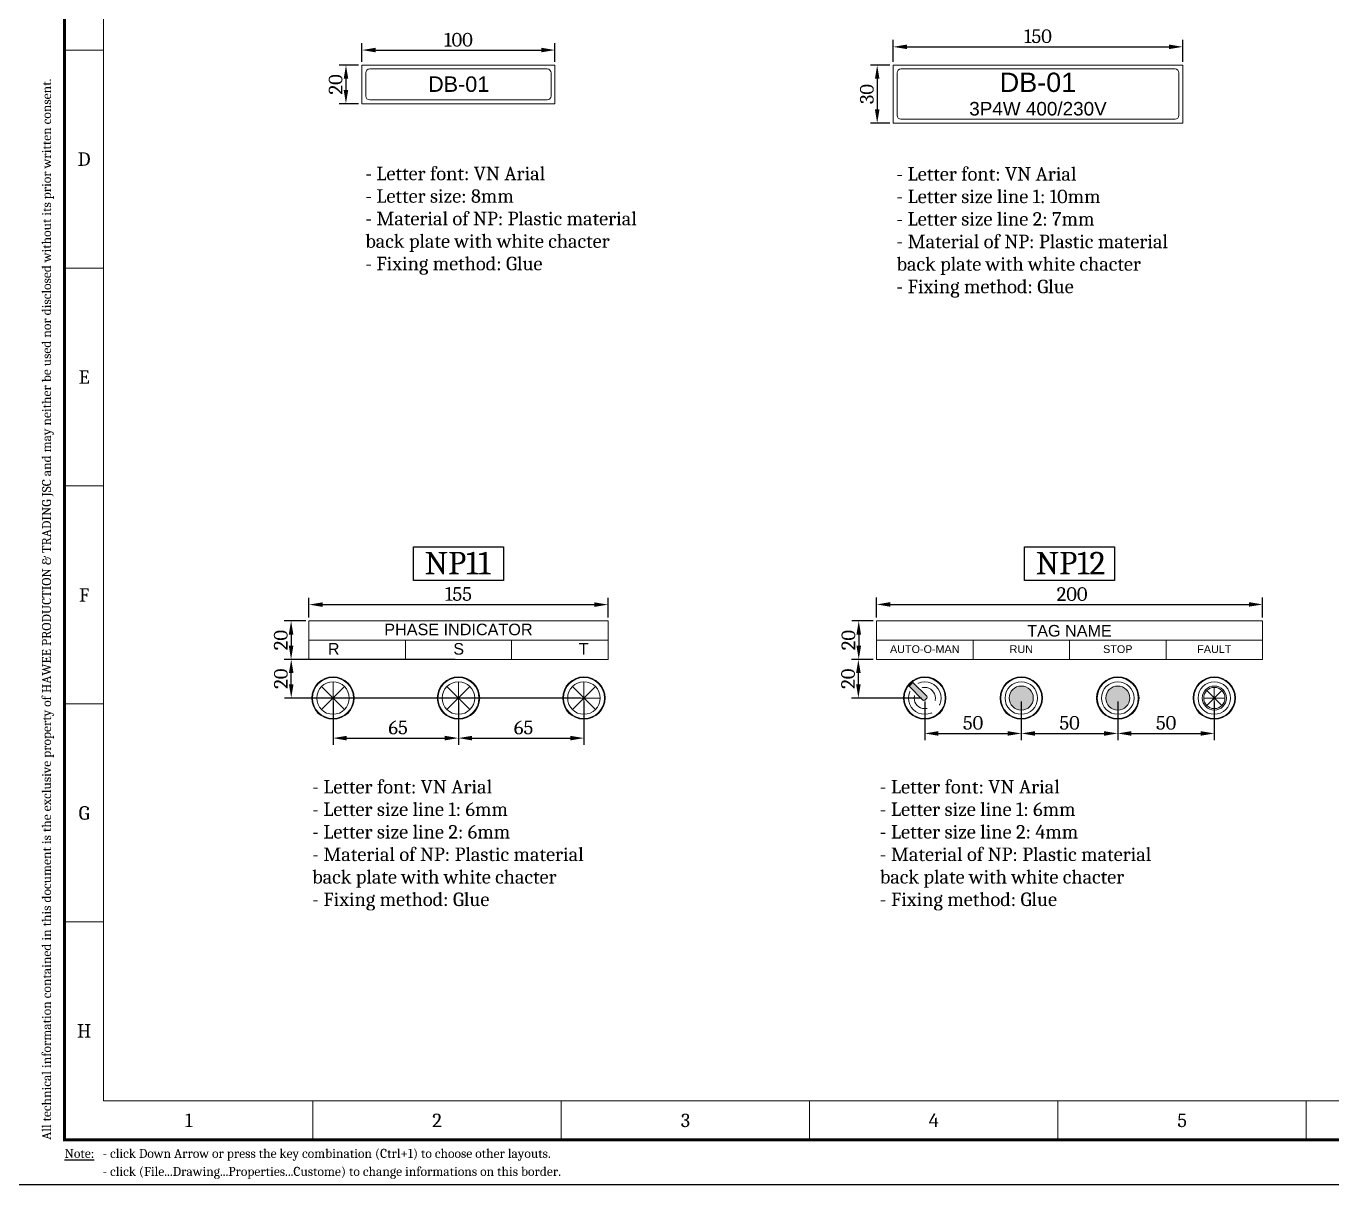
# Model space of a CAD drawing. Header units: millimetres. Extents: x -116965 to 323937, y 291661 to 566926.
# Drawn here: x -66858 to -62800, y 335491 to 339094 of the extents above; entities that cross this region are included whole.
import ezdxf
from ezdxf.enums import TextEntityAlignment as Align

# ---------------------------------------------------------------- set-up
doc = ezdxf.new("R2010")
doc.units = ezdxf.units.MM
doc.set_wipeout_variables(frame=1)
doc.header["$PDMODE"] = 35
doc.layers.get('0').update_dxf_attribs({"lineweight": 18})
doc.layers.add('hw_Punch', color=3, linetype='Continuous', lineweight=9)
doc.styles.add('hwBorder', font='Cambria.ttf')
doc.styles.add('hwTech', font='Cambria.ttf')
doc.styles.get("Standard").update_dxf_attribs({"font": 'arial.ttf'})
doc.styles.add('style1', font='', dxfattribs={"height": 8})
doc.styles.add('style2', font='', dxfattribs={"height": 10})
doc.styles.add('style3', font='', dxfattribs={"height": 7})
doc.styles.add('style6', font='', dxfattribs={"height": 6})
doc.styles.get('style1').set_extended_font_data('VnArial')
doc.styles.get('style2').set_extended_font_data('VnArial')
doc.styles.get('style3').set_extended_font_data('VnArial')
doc.styles.get('style6').set_extended_font_data('VnArial')
doc.dimstyles.new('hwTech-1.4', dxfattribs={"dimscale": 17, "dimtxt": 2.5, "dimasz": 2.5, "dimexe": 1.25, "dimexo": 0.625, "dimtad": 1, "dimtxsty": 'hwTech', "dimcen": 2.5, "dimclrd": 3, "dimclre": 3, "dimclrt": 3, "dimadec": 0, "dimazin": 0, "dimtfac": 1, "dimtmove": 0, "dimatfit": 3, "dimfxl": 1, "dimarcsym": 0})

# ---------------------------------------------------------------- blocks, each defined once
blk = doc.blocks.new('*U1980')
at = {"color": 5}
for p, q in [((10, 126.01), (14.34, 126.01)), ((10, 101.81), (14.34, 101.81)), ((10, 77.61), (14.34, 77.61)), ((10, 53.41), (14.34, 53.41)), ((10, 29.2), (14.34, 29.2)), ((37.57, 5), (37.57, 9.34)), ((65.14, 5), (65.14, 9.34)), ((92.7, 5), (92.7, 9.34)), ((120.27, 5), (120.27, 9.34)), ((147.84, 5), (147.84, 9.34))]:
    blk.add_line(p, q, dxfattribs=at)
at = {"color": 5, "const_width": 0.35}
blk.add_lwpolyline([(10, 198.62), (285.68, 198.62), (285.68, 5), (10, 5)], close=True, dxfattribs=at)
at = {"color": 5}
blk.add_lwpolyline([(14.34, 194.28), (281.34, 194.28), (281.34, 9.34), (14.34, 9.34)], close=True, dxfattribs=at)
at = {"layer": 'Defpoints', "color": 4}
blk.add_lwpolyline([(0, 203.62), (290.68, 203.62), (290.68, 0), (0, 0)], close=True, dxfattribs=at)
at = {"color": 253, "style": 'hwBorder'}
blk.add_text('All technical information contained in this document is the exclusive property of HAWEE PRODUCTION & TRADING JSC and may neither be used nor disclosed without its prior written consent. ', height=1, rotation=90, dxfattribs=at).set_placement((8, 5), align=Align.MIDDLE_LEFT)
for s, p in [('D', (12.17, 113.91)), ('E', (12.17, 89.71)), ('F', (12.17, 65.51)), ('G', (12.17, 41.3)), ('H', (12.17, 17.1)), ('1', (23.78, 7.17)), ('2', (51.35, 7.17)), ('3', (78.92, 7.17)), ('4', (106.49, 7.17)), ('5', (134.06, 7.17))]:
    blk.add_text(s, height=1.5, dxfattribs=at).set_placement(p, align=Align.MIDDLE_CENTER)
at = {"color": 6, "style": 'hwBorder', "flags": 8}
for tag, p in [("DWG'SNAME", (266.34, 59)), ("DWG'SCODE2", (266.34, 51.05))]:
    blk.add_attdef(tag, text='', height=1.5, dxfattribs=at).set_placement(p, align=Align.MIDDLE_CENTER)
at = {"color": 253, "style": 'hwBorder', "flags": 8}
for tag, p in [('REV_0', (253.34, 43.79)), ('REV_MODIFY0', (264.34, 44.1)), ('REV_DATE0', (277.34, 44.1)), ('REV_1', (253.34, 40.48)), ('REV_MODIFY1', (264.34, 40.79)), ('REV_DATE1', (277.34, 40.79)), ('REV_MODIFY2', (264.34, 37.48)), ('REV_DATE2', (277.34, 37.48)), ('REV_2', (253.34, 37.17)), ('REV_3', (253.34, 33.86)), ('REV_MODIFY3', (264.34, 34.17)), ('REV_DATE3', (277.34, 34.17)), ('REV_4', (253.34, 30.55)), ('REV_MODIFY4', (264.34, 30.86)), ('REV_DATE4', (277.34, 30.86))]:
    blk.add_attdef(tag, text='', height=1, dxfattribs=at).set_placement(p, align=Align.MIDDLE_CENTER)
at = {"color": 6, "style": 'hwBorder', "flags": 8}
for tag, p in [('TOLERANCE', (261.54, 27.22)), ('PAGE', (259.34, 15.3))]:
    blk.add_attdef(tag, text='', height=1.5, dxfattribs=at).set_placement(p, align=Align.MIDDLE_LEFT)
at = {"layer": 'Defpoints', "color": 253, "style": 'hwBorder'}
for s, p in [('%%UNote:', (10, 3.5)), ('- click Down Arrow or press the key combination (Ctrl+1) to choose other layouts.', (14.23, 3.5)), ('- click (File...Drawing...Properties...Custome) to change informations on this border.', (14.23, 1.5))]:
    blk.add_text(s, height=1, dxfattribs=at).set_placement(p, align=Align.MIDDLE_LEFT)
blk = doc.blocks.new('*D488')
at = {"color": 3, "lineweight": -2, "transparency": 16777216}
for p, q in [((-65988.9, 337244.7), (-66056.1, 337244.7)), ((-66034.8, 337202.2), (-66034.8, 337167.2)), ((-65990.2, 337124.7), (-66056.1, 337124.7))]:
    blk.add_line(p, q, dxfattribs=at)
at = {"color": 3, "lineweight": -3, "transparency": 16777216}
for points in [[(-66041.9, 337202.2), (-66027.7, 337202.2), (-66034.8, 337244.7)], [(-66041.9, 337167.2), (-66027.7, 337167.2), (-66034.8, 337124.7)]]:
    blk.add_solid(points, dxfattribs=at)
at = {"layer": 'Defpoints', "color": 0, "lineweight": -3, "transparency": 16777216}
for p in [(-65978.3, 337244.7), (-66034.8, 337124.7), (-65979.5, 337124.7)]:
    blk.add_point(p, dxfattribs=at)
at = {"color": 3, "transparency": 16777216, "insert": (-66066.9, 337184.7), "char_height": 42.5, "attachment_point": 5, "rotation": 90, "style": 'hwTech'}
blk.add_mtext('20', dxfattribs=at)
blk = doc.blocks.new('*D489')
at = {"color": 3, "lineweight": -2, "transparency": 16777216}
for p, q in [((-65979.5, 337255.3), (-65979.5, 337316.4)), ((-65937, 337295.2), (-65092, 337295.2)), ((-65049.5, 337255.3), (-65049.5, 337316.4))]:
    blk.add_line(p, q, dxfattribs=at)
at = {"color": 3, "lineweight": -3, "transparency": 16777216}
for points in [[(-65937, 337302.2), (-65937, 337288.1), (-65979.5, 337295.2)], [(-65092, 337302.2), (-65092, 337288.1), (-65049.5, 337295.2)]]:
    blk.add_solid(points, dxfattribs=at)
at = {"layer": 'Defpoints', "color": 0, "lineweight": -3, "transparency": 16777216}
for p in [(-65049.5, 337295.2), (-65979.5, 337244.7), (-65049.5, 337244.7)]:
    blk.add_point(p, dxfattribs=at)
at = {"color": 3, "transparency": 16777216, "insert": (-65514.5, 337328.1), "char_height": 42.5, "attachment_point": 5, "style": 'hwTech'}
blk.add_mtext('155', dxfattribs=at)
blk = doc.blocks.new('*D490')
at = {"color": 3, "lineweight": -2, "transparency": 16777216}
for p, q in [((-65904.5, 336994.1), (-65904.5, 336858.9)), ((-65514.5, 336994.1), (-65514.5, 336858.9)), ((-65862, 336880.1), (-65557, 336880.1))]:
    blk.add_line(p, q, dxfattribs=at)
at = {"color": 3, "lineweight": -3, "transparency": 16777216}
for points in [[(-65862, 336887.2), (-65862, 336873), (-65904.5, 336880.1)], [(-65557, 336887.2), (-65557, 336873), (-65514.5, 336880.1)]]:
    blk.add_solid(points, dxfattribs=at)
at = {"layer": 'Defpoints', "color": 0, "lineweight": -3, "transparency": 16777216}
for p in [(-65904.5, 337004.7), (-65514.5, 337004.7), (-65514.5, 336880.1)]:
    blk.add_point(p, dxfattribs=at)
at = {"color": 3, "transparency": 16777216, "insert": (-65702.3, 336913), "char_height": 42.5, "attachment_point": 5, "style": 'hwTech'}
blk.add_mtext('65', dxfattribs=at)
blk = doc.blocks.new('*D491')
at = {"color": 3, "lineweight": -2, "transparency": 16777216}
for p, q in [((-65525.2, 337124.7), (-66055.7, 337124.7)), ((-66034.4, 337047.2), (-66034.4, 337082.2)), ((-65135.2, 337004.7), (-66055.7, 337004.7))]:
    blk.add_line(p, q, dxfattribs=at)
at = {"color": 3, "lineweight": -3, "transparency": 16777216}
for points in [[(-66041.5, 337082.2), (-66027.3, 337082.2), (-66034.4, 337124.7)], [(-66041.5, 337047.2), (-66027.3, 337047.2), (-66034.4, 337004.7)]]:
    blk.add_solid(points, dxfattribs=at)
at = {"layer": 'Defpoints', "color": 0, "lineweight": -3, "transparency": 16777216}
for p in [(-66034.4, 337124.7), (-65514.5, 337124.7), (-65124.5, 337004.7)]:
    blk.add_point(p, dxfattribs=at)
at = {"color": 3, "transparency": 16777216, "insert": (-66066.5, 337064.7), "char_height": 42.5, "attachment_point": 5, "rotation": 90, "style": 'hwTech'}
blk.add_mtext('20', dxfattribs=at)
blk = doc.blocks.new('phase indicator')
for p, q in [((5, 10), (160, 10)), ((55, 10), (55, 0)), ((110, 10), (110, 0))]:
    blk.add_line(p, q)
blk.add_lwpolyline([(160, 0), (160, 20), (5, 20), (5, 0)], close=True)
at = {"style": 'style6'}
blk.add_attdef('PHASE_INDICATOR', text='', height=6, dxfattribs=at).set_placement((82.48, 12.55), align=Align.CENTER)
for tag, p in [('R', (14.83, 2.49)), ('S', (79.83, 2.49)), ('T', (144.83, 2.49))]:
    blk.add_attdef(tag, p, '', height=6, dxfattribs=at)
blk = doc.blocks.new('phase indicator 1')
at = {"color": 1, "lineweight": 5}
for p, q in [((12.5, -28.43), (12.5, -11.57)), ((4.07, -20), (20.93, -20)), ((6.54, -25.96), (18.46, -14.04)), ((18.46, -25.96), (6.54, -14.04))]:
    blk.add_line(p, q, dxfattribs=at)
at = {"color": 2, "lineweight": 5}
for p, q in [((77.5, -28.43), (77.5, -11.57)), ((69.07, -20), (85.93, -20)), ((71.54, -25.96), (83.46, -14.04)), ((83.46, -25.96), (71.54, -14.04))]:
    blk.add_line(p, q, dxfattribs=at)
at = {"color": 5, "lineweight": 5}
for p, q in [((142.5, -28.43), (142.5, -11.57)), ((134.07, -20), (150.93, -20)), ((136.54, -25.96), (148.46, -14.04)), ((148.46, -25.96), (136.54, -14.04))]:
    blk.add_line(p, q, dxfattribs=at)
at = {"color": 0, "lineweight": 5}
for centre, radius in [((12.5, -20), 11), ((12.5, -20), 10.63), ((77.5, -20), 11), ((77.5, -20), 10.63), ((142.5, -20), 11), ((142.5, -20), 10.63)]:
    blk.add_circle(centre, radius, dxfattribs=at)
at = {"layer": 'hw_Punch', "lineweight": 5}
for centre in [(12.5, -20), (77.5, -20), (142.5, -20)]:
    blk.add_circle(centre, 8.43, dxfattribs=at)
blk.add_blockref('phase indicator', (-5, 0)).add_auto_attribs({'T': 'T', 'R': 'R', 'S': 'S', 'PHASE_INDICATOR': 'PHASE INDICATOR'})
blk = doc.blocks.new('*D492')
at = {"color": 3, "lineweight": -2, "transparency": 16777216}
for p, q in [((-65825.2, 338972.5), (-65885.5, 338972.5)), ((-65864.3, 338930), (-65864.3, 338895)), ((-65825.2, 338852.5), (-65885.5, 338852.5))]:
    blk.add_line(p, q, dxfattribs=at)
at = {"color": 3, "lineweight": -3, "transparency": 16777216}
for points in [[(-65871.3, 338930), (-65857.2, 338930), (-65864.3, 338972.5)], [(-65871.3, 338895), (-65857.2, 338895), (-65864.3, 338852.5)]]:
    blk.add_solid(points, dxfattribs=at)
at = {"layer": 'Defpoints', "color": 0, "lineweight": -3, "transparency": 16777216}
for p in [(-65814.5, 338972.5), (-65864.3, 338852.5), (-65814.5, 338852.5)]:
    blk.add_point(p, dxfattribs=at)
at = {"color": 3, "transparency": 16777216, "insert": (-65896.4, 338912.5), "char_height": 42.5, "attachment_point": 5, "rotation": 90, "style": 'hwTech'}
blk.add_mtext('20', dxfattribs=at)
blk = doc.blocks.new('*D493')
at = {"color": 3, "lineweight": -2, "transparency": 16777216}
for p, q in [((-65814.5, 338983.2), (-65814.5, 339040.7)), ((-65214.5, 338983.2), (-65214.5, 339040.7)), ((-65772, 339019.4), (-65257, 339019.4))]:
    blk.add_line(p, q, dxfattribs=at)
at = {"color": 3, "lineweight": -3, "transparency": 16777216}
for points in [[(-65772, 339026.5), (-65772, 339012.3), (-65814.5, 339019.4)], [(-65257, 339026.5), (-65257, 339012.3), (-65214.5, 339019.4)]]:
    blk.add_solid(points, dxfattribs=at)
at = {"layer": 'Defpoints', "color": 0, "lineweight": -3, "transparency": 16777216}
for p in [(-65214.5, 339019.4), (-65814.5, 338972.5), (-65214.5, 338972.5)]:
    blk.add_point(p, dxfattribs=at)
at = {"color": 3, "transparency": 16777216, "insert": (-65514.5, 339051.5), "char_height": 42.5, "attachment_point": 5, "style": 'hwTech'}
blk.add_mtext('100', dxfattribs=at)
blk = doc.blocks.new('*D494')
at = {"color": 3, "lineweight": -2, "transparency": 16777216}
for p, q in [((-64173.9, 338972.5), (-64234.2, 338972.5)), ((-64213, 338930), (-64213, 338835)), ((-64173.9, 338792.5), (-64234.2, 338792.5))]:
    blk.add_line(p, q, dxfattribs=at)
at = {"color": 3, "lineweight": -3, "transparency": 16777216}
for points in [[(-64220.1, 338930), (-64205.9, 338930), (-64213, 338972.5)], [(-64220.1, 338835), (-64205.9, 338835), (-64213, 338792.5)]]:
    blk.add_solid(points, dxfattribs=at)
at = {"layer": 'Defpoints', "color": 0, "lineweight": -3, "transparency": 16777216}
for p in [(-64163.3, 338972.5), (-64213, 338792.5), (-64163.3, 338792.5)]:
    blk.add_point(p, dxfattribs=at)
at = {"color": 3, "transparency": 16777216, "insert": (-64245.1, 338882.5), "char_height": 42.5, "attachment_point": 5, "rotation": 90, "style": 'hwTech'}
blk.add_mtext('30', dxfattribs=at)
blk = doc.blocks.new('*D495')
at = {"color": 3, "lineweight": -2, "transparency": 16777216}
for p, q in [((-64163.3, 338983.2), (-64163.3, 339050.7)), ((-64120.8, 339029.4), (-63305.8, 339029.4)), ((-63263.3, 338983.2), (-63263.3, 339050.7))]:
    blk.add_line(p, q, dxfattribs=at)
at = {"color": 3, "lineweight": -3, "transparency": 16777216}
for points in [[(-64120.8, 339036.5), (-64120.8, 339022.4), (-64163.3, 339029.4)], [(-63305.8, 339036.5), (-63305.8, 339022.4), (-63263.3, 339029.4)]]:
    blk.add_solid(points, dxfattribs=at)
at = {"layer": 'Defpoints', "color": 0, "lineweight": -3, "transparency": 16777216}
for p in [(-63263.3, 339029.4), (-64163.3, 338972.5), (-63263.3, 338972.5)]:
    blk.add_point(p, dxfattribs=at)
at = {"color": 3, "transparency": 16777216, "insert": (-63713.3, 339062.3), "char_height": 42.5, "attachment_point": 5, "style": 'hwTech'}
blk.add_mtext('150', dxfattribs=at)
blk = doc.blocks.new('TÊN TỦ SIZE 01')
for p, q in [((2, 16), (2, 4)), ((96, 18), (4, 18)), ((98, 4), (98, 16)), ((4, 2), (96, 2))]:
    blk.add_line(p, q)
blk.add_lwpolyline([(100, 0), (100, 20), (0, 20), (0, 0)], close=True)
for centre, start, end in [((4, 16), 90, 180), ((96, 16), 0, 90), ((4, 4), 180, 270), ((96, 4), 270, 0)]:
    blk.add_arc(centre, 2, start, end)
at = {"style": 'style1'}
blk.add_attdef('DB-01', text='', height=8, dxfattribs=at).set_placement((50.11, 6.16), align=Align.CENTER)
blk = doc.blocks.new('TÊN TỦ SIZE 02')
for p, q in [((146, 28), (4, 28)), ((2, 26), (2, 4)), ((148, 4), (148, 26)), ((4, 2), (146, 2))]:
    blk.add_line(p, q)
blk.add_lwpolyline([(150, 0), (150, 30), (0, 30), (0, 0)], close=True)
for centre, start, end in [((4, 26), 90, 180), ((146, 26), 0, 90), ((4, 4), 180, 270), ((146, 4), 270, 0)]:
    blk.add_arc(centre, 2, start, end)
for tag, height, style, p in [('DB-01', 10, 'style2', (75, 16.1)), ('3P4W400/230V', 7, 'style3', (75, 3.92))]:
    blk.add_attdef(tag, text='', height=height, dxfattribs=dict(style=style)).set_placement(p, align=Align.CENTER)
blk = doc.blocks.new('*U89')
for points in [[(200, 10), (200, 20), (0, 20), (0, 10)], [(50, 0), (50, 10), (0, 10), (0, 0)], [(100, 0), (100, 10), (50, 10), (50, 0)], [(150, 0), (150, 10), (100, 10), (100, 0)], [(200, 0), (200, 10), (150, 10), (150, 0)]]:
    blk.add_lwpolyline(points, close=True)
for tag, height, p in [('C4', 6, (100, 11.87)), ('OP1', 4, (25, 3.34)), ('OP2', 4, (75, 3.34)), ('OP3', 4, (125, 3.34)), ('OP4', 4, (175, 3.34))]:
    blk.add_attdef(tag, text='', height=height).set_placement(p, align=Align.CENTER)
blk = doc.blocks.new('CHUYỂN MẠCH')
for radius in [11, 10.63, 5.5]:
    blk.add_circle((0, 0), radius)
at = {"layer": 'hw_Punch'}
blk.add_circle((0, 0), 8.43, dxfattribs=at)
at = {"color": 1}
blk.add_wipeout([(-4.41, 8.3), (-4.43, 8.32), (-4.48, 8.37), (-4.54, 8.41), (-4.6, 8.45), (-4.66, 8.48), (-4.72, 8.51), (-4.78, 8.54), (-4.85, 8.57), (-4.91, 8.58), (-4.98, 8.6), (-5.05, 8.61), (-5.12, 8.62), (-5.19, 8.62), (-5.25, 8.62), (-5.32, 8.61), (-5.39, 8.6), (-5.46, 8.58), (-5.53, 8.57), (-5.59, 8.54), (-5.65, 8.51), (-5.72, 8.48), (-5.78, 8.45), (-5.83, 8.41), (-5.89, 8.37), (-5.94, 8.32), (-5.99, 8.27), (-8.3, 5.96), (-8.32, 5.94), (-8.37, 5.89), (-8.41, 5.83), (-8.45, 5.78), (-8.48, 5.72), (-8.51, 5.65), (-8.54, 5.59), (-8.57, 5.53), (-8.58, 5.46), (-8.6, 5.39), (-8.61, 5.32), (-8.62, 5.25), (-8.62, 5.19), (-8.62, 5.12), (-8.61, 5.05), (-8.6, 4.98), (-8.58, 4.91), (-8.57, 4.85), (-8.54, 4.78), (-8.51, 4.72), (-8.48, 4.66), (-8.45, 4.6), (-8.41, 4.54), (-8.37, 4.48), (-8.32, 4.43), (-8.27, 4.38), (4.38, -8.27), (4.43, -8.32), (4.48, -8.37), (4.54, -8.41), (4.6, -8.45), (4.66, -8.48), (4.72, -8.51), (4.78, -8.54), (4.85, -8.57), (4.91, -8.58), (4.98, -8.6), (5.05, -8.61), (5.12, -8.62), (5.19, -8.62), (5.25, -8.62), (5.32, -8.61), (5.39, -8.6), (5.46, -8.58), (5.53, -8.57), (5.59, -8.54), (5.65, -8.51), (5.72, -8.48), (5.78, -8.45), (5.83, -8.41), (5.89, -8.37), (5.94, -8.32), (5.99, -8.27), (8.3, -5.96), (8.32, -5.94), (8.37, -5.89), (8.41, -5.83), (8.45, -5.78), (8.48, -5.72), (8.51, -5.65), (8.54, -5.59), (8.57, -5.53), (8.58, -5.46), (8.6, -5.39), (8.61, -5.32), (8.62, -5.25), (8.62, -5.19), (8.62, -5.12), (8.61, -5.05), (8.6, -4.98), (8.58, -4.91), (8.57, -4.85), (8.54, -4.78), (8.51, -4.72), (8.48, -4.66), (8.45, -4.6), (8.41, -4.54), (8.37, -4.48), (8.32, -4.43), (8.27, -4.38)], dxfattribs=at)
h = blk.add_hatch(color=1)
h.paths.add_polyline_path([(-0.92, -1.02, 0.414214), (0.01, -1.02), (1.02, -0.01, 0.414214), (1.02, 0.92), (-4.91, 6.86, 0.082071), (-6.86, 4.91)])
h.paths.add_polyline_path([(-4.91, 6.86), (-6.16, 8.1), (-8.1, 6.16), (-6.86, 4.91, -0.082071)])
blk.add_lwpolyline([(0.01, -1.02), (1.02, -0.01, 0.414214), (1.02, 0.92), (-6.16, 8.1), (-8.1, 6.16), (-0.92, -1.02, 0.414214)], format="xyb", close=True, dxfattribs=at)
blk = doc.blocks.new('*U86')
blk.add_blockref('CHUYỂN MẠCH', (0, 0))
blk = doc.blocks.new('GREEN BUTTON')
blk.add_hatch(color=3).paths.add_polyline_path([(-6.23, 0, 1), (6.23, 0, 1)])
for radius in [11, 10.63]:
    blk.add_circle((0, 0), radius)
at = {"color": 3}
blk.add_circle((0, 0), 6.23, dxfattribs=at)
at = {"layer": 'hw_Punch'}
blk.add_circle((0, 0), 8.43, dxfattribs=at)
blk = doc.blocks.new('*U81')
blk.add_blockref('GREEN BUTTON', (0, 0))
blk = doc.blocks.new('RED BUTTON')
blk.add_hatch(color=1).paths.add_polyline_path([(-6.23, 0, 1), (6.23, 0, 1)])
for radius in [11, 10.63]:
    blk.add_circle((0, 0), radius)
at = {"color": 1}
blk.add_circle((0, 0), 6.23, dxfattribs=at)
at = {"layer": 'hw_Punch'}
blk.add_circle((0, 0), 8.43, dxfattribs=at)
blk = doc.blocks.new('*U80')
blk.add_blockref('RED BUTTON', (0, 0))
blk = doc.blocks.new('YELLOW LIGHT')
at = {"color": 2}
for p, q in [((-5.5, 0), (5.5, 0)), ((3.89, 3.89), (-3.89, -3.89)), ((-3.89, 3.89), (3.89, -3.89)), ((0, -5.5), (0, 5.5))]:
    blk.add_line(p, q, dxfattribs=at)
for radius in [11, 10.63]:
    blk.add_circle((0, 0), radius)
for radius in [6.23, 5.5]:
    blk.add_circle((0, 0), radius, dxfattribs=at)
at = {"layer": 'hw_Punch'}
blk.add_circle((0, 0), 8.43, dxfattribs=at)
blk = doc.blocks.new('*U88')
blk.add_blockref('YELLOW LIGHT', (0, 0))
blk = doc.blocks.new('*D502')
at = {"color": 3, "lineweight": -2, "transparency": 16777216}
for p, q in [((-64225.8, 337244.7), (-64291.7, 337244.7)), ((-64270.4, 337202.2), (-64270.4, 337167.2)), ((-64225.8, 337124.7), (-64291.7, 337124.7))]:
    blk.add_line(p, q, dxfattribs=at)
at = {"color": 3, "lineweight": -3, "transparency": 16777216}
for points in [[(-64277.5, 337202.2), (-64263.3, 337202.2), (-64270.4, 337244.7)], [(-64277.5, 337167.2), (-64263.3, 337167.2), (-64270.4, 337124.7)]]:
    blk.add_solid(points, dxfattribs=at)
at = {"layer": 'Defpoints', "color": 0, "lineweight": -3, "transparency": 16777216}
for p in [(-64215.1, 337244.7), (-64270.4, 337124.7), (-64215.1, 337124.7)]:
    blk.add_point(p, dxfattribs=at)
at = {"color": 3, "transparency": 16777216, "insert": (-64302.5, 337184.7), "char_height": 42.5, "attachment_point": 5, "rotation": 90, "style": 'hwTech'}
blk.add_mtext('20', dxfattribs=at)
blk = doc.blocks.new('*D503')
at = {"color": 3, "lineweight": -2, "transparency": 16777216}
for p, q in [((-64225.8, 337124.7), (-64292.7, 337124.7)), ((-64271.5, 337047.2), (-64271.5, 337082.2)), ((-64075.8, 337004.7), (-64292.7, 337004.7))]:
    blk.add_line(p, q, dxfattribs=at)
at = {"color": 3, "lineweight": -3, "transparency": 16777216}
for points in [[(-64278.6, 337082.2), (-64264.4, 337082.2), (-64271.5, 337124.7)], [(-64278.6, 337047.2), (-64264.4, 337047.2), (-64271.5, 337004.7)]]:
    blk.add_solid(points, dxfattribs=at)
at = {"layer": 'Defpoints', "color": 0, "lineweight": -3, "transparency": 16777216}
for p in [(-64271.5, 337124.7), (-64215.1, 337124.7), (-64065.1, 337004.7)]:
    blk.add_point(p, dxfattribs=at)
at = {"color": 3, "transparency": 16777216, "insert": (-64303.6, 337064.7), "char_height": 42.5, "attachment_point": 5, "rotation": 90, "style": 'hwTech'}
blk.add_mtext('20', dxfattribs=at)
blk = doc.blocks.new('*D504')
at = {"color": 3, "lineweight": -2, "transparency": 16777216}
for p, q in [((-64215.1, 337255.3), (-64215.1, 337317)), ((-64172.6, 337295.7), (-63057.6, 337295.7)), ((-63015.1, 337255.3), (-63015.1, 337317))]:
    blk.add_line(p, q, dxfattribs=at)
at = {"color": 3, "lineweight": -3, "transparency": 16777216}
for points in [[(-64172.6, 337302.8), (-64172.6, 337288.7), (-64215.1, 337295.7)], [(-63057.6, 337302.8), (-63057.6, 337288.7), (-63015.1, 337295.7)]]:
    blk.add_solid(points, dxfattribs=at)
at = {"layer": 'Defpoints', "color": 0, "lineweight": -3, "transparency": 16777216}
for p in [(-63015.1, 337295.7), (-64215.1, 337244.7), (-63015.1, 337244.7)]:
    blk.add_point(p, dxfattribs=at)
at = {"color": 3, "transparency": 16777216, "insert": (-63607.3, 337327.9), "char_height": 42.5, "attachment_point": 5, "style": 'hwTech'}
blk.add_mtext('200', dxfattribs=at)
blk = doc.blocks.new('*D505')
at = {"color": 3, "lineweight": -2, "transparency": 16777216}
for p, q in [((-64065.1, 336994.1), (-64065.1, 336873.4)), ((-63765.1, 336994.1), (-63765.1, 336873.4)), ((-64022.6, 336894.6), (-63807.6, 336894.6))]:
    blk.add_line(p, q, dxfattribs=at)
at = {"color": 3, "lineweight": -3, "transparency": 16777216}
for points in [[(-64022.6, 336901.7), (-64022.6, 336887.5), (-64065.1, 336894.6)], [(-63807.6, 336901.7), (-63807.6, 336887.5), (-63765.1, 336894.6)]]:
    blk.add_solid(points, dxfattribs=at)
at = {"layer": 'Defpoints', "color": 0, "lineweight": -3, "transparency": 16777216}
for p in [(-64065.1, 337004.7), (-63765.1, 337004.7), (-63765.1, 336894.6)]:
    blk.add_point(p, dxfattribs=at)
at = {"color": 3, "transparency": 16777216, "insert": (-63915.1, 336927.5), "char_height": 42.5, "attachment_point": 5, "style": 'hwTech'}
blk.add_mtext('50', dxfattribs=at)
blk = doc.blocks.new('*D506')
at = {"color": 3, "lineweight": -2, "transparency": 16777216}
for p, q in [((-63765.1, 336994.1), (-63765.1, 336873.4)), ((-63465.1, 336994.1), (-63465.1, 336873.4)), ((-63722.6, 336894.6), (-63507.6, 336894.6))]:
    blk.add_line(p, q, dxfattribs=at)
at = {"color": 3, "lineweight": -3, "transparency": 16777216}
for points in [[(-63722.6, 336901.7), (-63722.6, 336887.5), (-63765.1, 336894.6)], [(-63507.6, 336901.7), (-63507.6, 336887.5), (-63465.1, 336894.6)]]:
    blk.add_solid(points, dxfattribs=at)
at = {"layer": 'Defpoints', "color": 0, "lineweight": -3, "transparency": 16777216}
for p in [(-63765.1, 337004.7), (-63465.1, 337004.7), (-63465.1, 336894.6)]:
    blk.add_point(p, dxfattribs=at)
at = {"color": 3, "transparency": 16777216, "insert": (-63615.1, 336927.5), "char_height": 42.5, "attachment_point": 5, "style": 'hwTech'}
blk.add_mtext('50', dxfattribs=at)
blk = doc.blocks.new('*D507')
at = {"color": 3, "lineweight": -2, "transparency": 16777216}
for p, q in [((-63465.1, 336994.1), (-63465.1, 336873.4)), ((-63165.1, 336994.1), (-63165.1, 336873.4)), ((-63422.6, 336894.6), (-63207.6, 336894.6))]:
    blk.add_line(p, q, dxfattribs=at)
at = {"color": 3, "lineweight": -3, "transparency": 16777216}
for points in [[(-63422.6, 336901.7), (-63422.6, 336887.5), (-63465.1, 336894.6)], [(-63207.6, 336901.7), (-63207.6, 336887.5), (-63165.1, 336894.6)]]:
    blk.add_solid(points, dxfattribs=at)
at = {"layer": 'Defpoints', "color": 0, "lineweight": -3, "transparency": 16777216}
for p in [(-63465.1, 337004.7), (-63165.1, 337004.7), (-63165.1, 336894.6)]:
    blk.add_point(p, dxfattribs=at)
at = {"color": 3, "transparency": 16777216, "insert": (-63315.1, 336927.5), "char_height": 42.5, "attachment_point": 5, "style": 'hwTech'}
blk.add_mtext('50', dxfattribs=at)
blk = doc.blocks.new('*D508')
at = {"color": 3, "lineweight": -2, "transparency": 16777216}
for p, q in [((-65514.5, 336994.1), (-65514.5, 336858.9)), ((-65124.5, 336994.1), (-65124.5, 336858.9)), ((-65472, 336880.1), (-65167, 336880.1))]:
    blk.add_line(p, q, dxfattribs=at)
at = {"color": 3, "lineweight": -3, "transparency": 16777216}
for points in [[(-65472, 336887.2), (-65472, 336873), (-65514.5, 336880.1)], [(-65167, 336887.2), (-65167, 336873), (-65124.5, 336880.1)]]:
    blk.add_solid(points, dxfattribs=at)
at = {"layer": 'Defpoints', "color": 0, "lineweight": -3, "transparency": 16777216}
for p in [(-65514.5, 337004.7), (-65124.5, 337004.7), (-65124.5, 336880.1)]:
    blk.add_point(p, dxfattribs=at)
at = {"color": 3, "transparency": 16777216, "insert": (-65312.3, 336913), "char_height": 42.5, "attachment_point": 5, "style": 'hwTech'}
blk.add_mtext('65', dxfattribs=at)

msp = doc.modelspace()

# ---------------------------------------------------------------- linework, layer by layer
at = {"lineweight": -3, "ltscale": 5}
for p, q in [((-65654.539458, 337369.682073), (-65654.539458, 337474.682073)), ((-65654.539458, 337474.682073), (-65374.539458, 337474.682073)), ((-65374.539458, 337474.682073), (-65374.539458, 337369.682073)), ((-63755.143445, 337369.682073), (-63755.143445, 337474.682073)), ((-63755.143445, 337474.682073), (-63475.143445, 337474.682073)), ((-63475.143445, 337474.682073), (-63475.143445, 337369.682073)), ((-65374.539458, 337369.682073), (-65654.539458, 337369.682073)), ((-63475.143445, 337369.682073), (-63755.143445, 337369.682073))]:
    msp.add_line(p, q, dxfattribs=at)

# ---------------------------------------------------------------- block references
at = {"ltscale": 5, "xscale": 28, "yscale": 28, "zscale": 28}
msp.add_blockref('*U1980', (-67018.972165, 335490.946197), dxfattribs=at)
at = {"xscale": 6, "yscale": 6, "zscale": 6}
for name, p, values in [('TÊN TỦ SIZE 01', (-65814.539458, 338852.546903), {'DB-01': 'DB-01'}), ('TÊN TỦ SIZE 02', (-64163.275656, 338792.546903), {'3P4W400/230V': '3P4W 400/230V', 'DB-01': 'DB-01'}), ('*U89', (-64215.143445, 337124.682073), {'C4': 'TAG NAME', 'OP4': 'FAULT', 'OP3': 'STOP', 'OP2': 'RUN', 'OP1': 'AUTO-O-MAN'})]:
    msp.add_blockref(name, p, dxfattribs=at).add_auto_attribs(values)
for name, p in [('phase indicator 1', (-65979.539458, 337124.682073)), ('*U81', (-63765.143445, 337004.682073)), ('*U80', (-63465.143445, 337004.682073)), ('*U88', (-63165.143445, 337004.682073))]:
    msp.add_blockref(name, p, dxfattribs=at)

# ---------------------------------------------------------------- texts
at = {"ltscale": 5, "char_height": 42, "attachment_point": 1, "style": 'hwTech'}
for s, insert, width in [('- Letter font: VN Arial\\P- Letter size: 8mm\\P- Material of NP: Plastic material \\Pback plate with white chacter\\P- Fixing method: Glue ', (-65804.307712, 338656.704723), 1159.08517823), ('- Letter font: VN Arial\\P- Letter size line 1: 10mm\\P- Letter size line 2: 7mm\\P- Material of NP: Plastic material \\Pback plate with white chacter\\P- Fixing method: Glue', (-64153.043909, 338655.463126), 1220.40703589), ('- Letter font: VN Arial\\P- Letter size line 1: 6mm\\P- Letter size line 2: 6mm\\P- Material of NP: Plastic material \\Pback plate with white chacter\\P- Fixing method: Glue', (-65969.307712, 336749.935755), 1138.96199184), ('- Letter font: VN Arial\\P- Letter size line 1: 6mm\\P- Letter size line 2: 4mm\\P- Material of NP: Plastic material \\Pback plate with white chacter\\P- Fixing method: Glue', (-64204.911698, 336749.935755), 1000.19301586)]:
    msp.add_mtext(s, dxfattribs=dict(at, insert=insert, width=width))
at = {"ltscale": 5, "char_height": 70, "attachment_point": 1, "style": 'hwTech'}
for s, insert in [('NP11', (-65619.562482, 337459.273616)), ('NP12', (-63720.166469, 337459.273616))]:
    msp.add_mtext(s, dxfattribs=dict(at, insert=insert))

# ---------------------------------------------------------------- dimensions: what is measured, and where the dimension line sits
for base, p1, p2, text, picture, middle in [((-65214.539458, 339019.402708), (-65814.539458, 338972.546903), (-65214.539458, 338972.546903), '100', '*D493', (-65514.539458, 339019.402708)), ((-63263.275656, 339029.434301), (-64163.275656, 338972.546903), (-63263.275656, 338972.546903), '150', '*D495', (-63713.275656, 339029.434301)), ((-63015.143445, 337295.74073), (-64215.143445, 337244.682073), (-63015.143445, 337244.682073), '200', '*D504', (-63607.343966, 337295.74073)), ((-65514.539458, 336880.130661), (-65904.539458, 337004.682073), (-65514.539458, 337004.682073), '65', '*D490', (-65702.299755, 336880.130661)), ((-65124.539458, 336880.130661), (-65514.539458, 337004.682073), (-65124.539458, 337004.682073), '65', '*D508', (-65312.299755, 336880.130661))]:
    dim = msp.add_linear_dim(base=base, p1=p1, p2=p2, text=text, dimstyle='hwTech-1.4')
    dim.commit()
    dim.dimension.update_dxf_attribs({"geometry": picture, "text_midpoint": middle, "dimtype": 160})
for base, p1, p2, text, picture, middle in [((-65864.256615, 338852.546903), (-65814.539458, 338972.546903), (-65814.539458, 338852.546903), '20', '*D492', (-65896.377814, 338912.546903)), ((-64212.992813, 338792.546903), (-64163.275656, 338972.546903), (-64163.275656, 338792.546903), '30', '*D494', (-64245.114011, 338882.546903)), ((-66034.802466, 337124.682073), (-65978.302821, 337244.682073), (-65979.539458, 337124.682073), '20', '*D488', (-66066.923665, 337184.682073)), ((-64270.406452, 337124.682073), (-64215.143445, 337244.682073), (-64215.143445, 337124.682073), '20', '*D502', (-64302.527651, 337184.682073)), ((-66034.416282, 337124.682073), (-65124.539458, 337004.682073), (-65514.539458, 337124.682073), '20', '*D491', (-66066.537481, 337064.682073))]:
    dim = msp.add_linear_dim(base=base, p1=p1, p2=p2, angle=90, text=text, dimstyle='hwTech-1.4')
    dim.commit()
    dim.dimension.update_dxf_attribs({"geometry": picture, "text_midpoint": middle})
for base, p1, p2, text, picture, middle in [((-65049.539458, 337295.163343), (-65979.539458, 337244.682073), (-65049.539458, 337244.682073), '155', '*D489', (-65514.539458, 337328.053911)), ((-63465.143445, 336894.604551), (-63765.143445, 337004.682073), (-63465.143445, 337004.682073), '50', '*D506', (-63615.143445, 336927.495119)), ((-63165.143445, 336894.604551), (-63465.143445, 337004.682073), (-63165.143445, 337004.682073), '50', '*D507', (-63315.143445, 336927.495119))]:
    dim = msp.add_linear_dim(base=base, p1=p1, p2=p2, text=text, dimstyle='hwTech-1.4')
    dim.commit()
    dim.dimension.update_dxf_attribs({"geometry": picture, "text_midpoint": middle})

# ---------------------------------------------------------------- next in the draw order: block references
at = {"xscale": 6, "yscale": 6, "zscale": 6}
msp.add_blockref('*U86', (-64065.143445, 337004.682073), dxfattribs=at)

# ---------------------------------------------------------------- next in the draw order: dimensions: what is measured, and where the dimension line sits
dim = msp.add_linear_dim(base=(-64271.486452, 337124.682073), p1=(-64065.143445, 337004.682073), p2=(-64215.143445, 337124.682073), angle=90, text='20', dimstyle='hwTech-1.4')
dim.commit()
dim.dimension.update_dxf_attribs({"geometry": '*D503', "text_midpoint": (-64303.607651, 337064.682073)})
dim = msp.add_linear_dim(base=(-63765.143445, 336894.604551), p1=(-64065.143445, 337004.682073), p2=(-63765.143445, 337004.682073), text='50', dimstyle='hwTech-1.4')
dim.commit()
dim.dimension.update_dxf_attribs({"geometry": '*D505', "text_midpoint": (-63915.143445, 336927.495119)})

doc.saveas('drawing.dxf')
